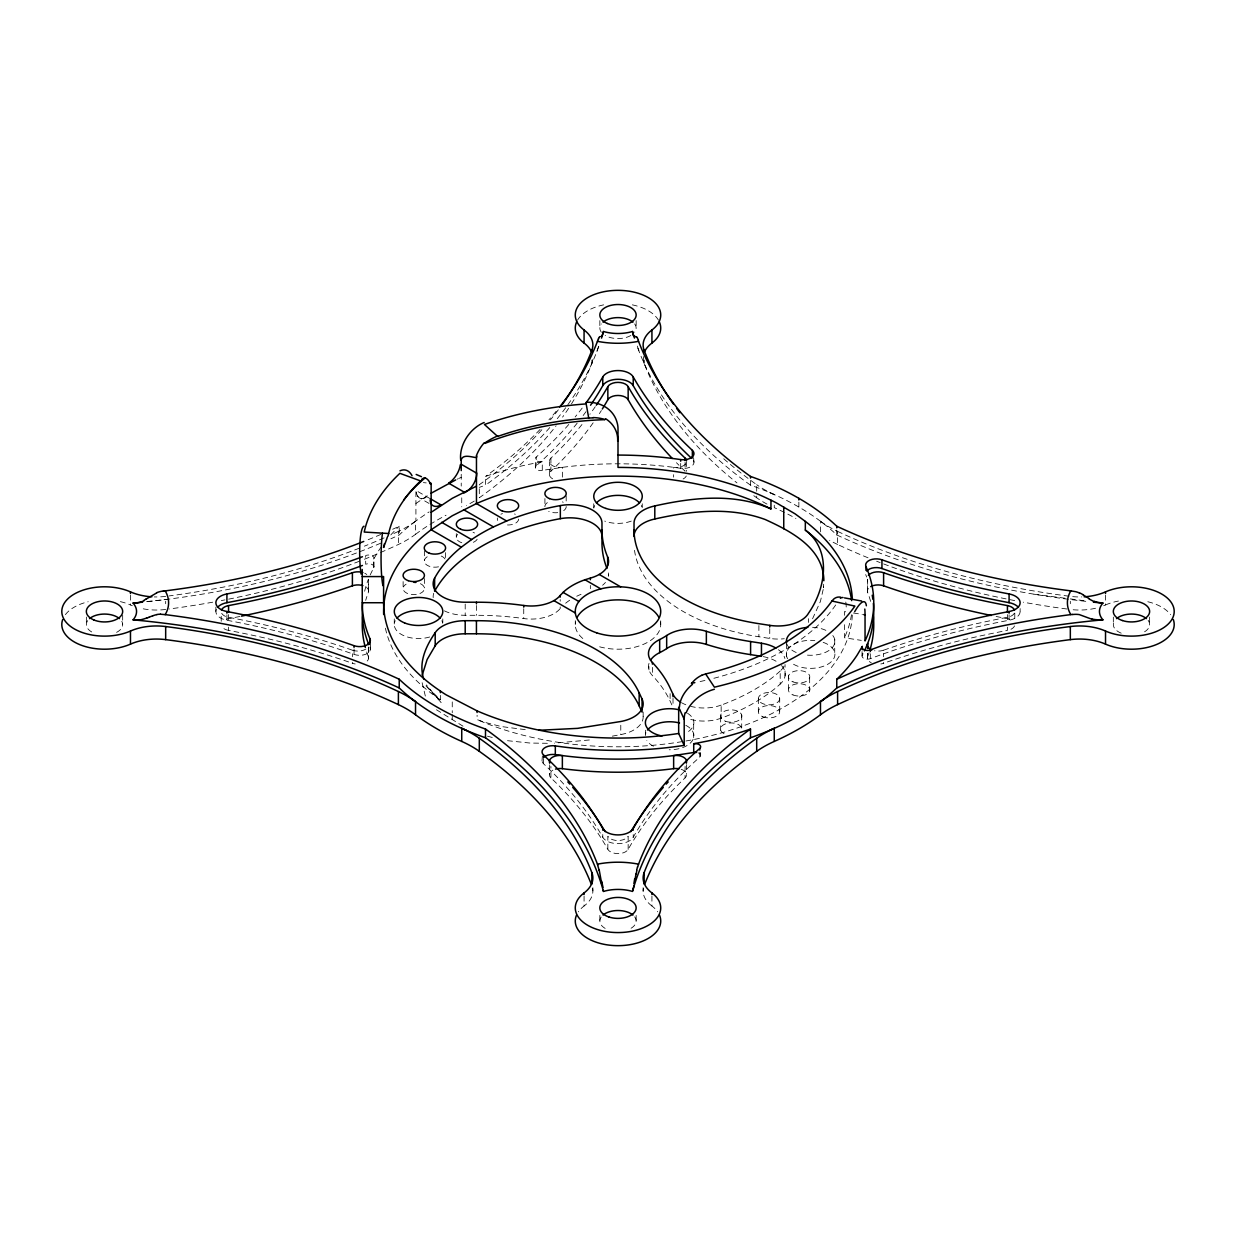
<?xml version="1.0" encoding="UTF-8"?>
<svg xmlns="http://www.w3.org/2000/svg" width="1236" height="1236" viewBox="0 0 1236 1236"><rect width="100%" height="100%" fill="white"/><g stroke="black" fill="none" stroke-linecap="round" stroke-linejoin="round"><path stroke-width="0.75" stroke-dasharray="5 3.75" d="M215.867 611.465L215.867 607.108M221.213 621.275L221.213 613.102M368.591 646.969L368.591 658.417M368.591 579.22L368.359 592.415A255.759 147.671 0 0 0 365.701 600.325M216.285 609.379A16.022 9.255 0 0 0 226.914 620.256A587.255 339.05 0 0 1 354.052 654.4A10.676 6.165 0 0 0 365.995 654.138A10.676 6.165 0 0 0 370.043 647.649L370.043 647.108M370.367 649.178L370.367 644.821M373.936 566.969L373.936 558.255M525.269 729.642L501.198 726.536L484.62 722.288L477.096 719.615L477.096 715.258M535.358 467.378L535.358 458.664M549.371 474.624L549.371 461.553M549.711 764.821L549.371 774.447M643.122 890.955L643.122 887.68M686.629 764.636L686.629 774.447M1085.764 601.345A565.903 326.721 0 0 1 836.772 534.956A255.759 147.671 0 0 0 750.499 485.161L750.499 480.248M785.045 675.968L785.045 664.535M867.409 658.417L867.409 651.866M867.409 590.669L867.409 579.22M1014.787 613.102L1014.787 621.275M575.281 624.535L575.312 620.688M823.67 584.273L823.485 587.78L823.485 584.149M686.629 461.553L686.49 471.287M542.017 760.712L542.372 755.999M823.191 589.51L820.395 601.468L811.882 620.271M596.942 351.333L598.703 346.065M370.182 574.941L373.705 567.741L373.705 559.027L378.834 550.422A255.759 147.671 0 0 1 380.997 547.239M863.052 653.751L862.295 655.188A5.346 3.09 0 0 0 864.18 658.556A5.346 3.09 0 0 0 870.314 658.68A587.255 339.05 0 0 1 1009.086 620.256A16.022 9.255 0 0 0 1019.715 609.379M364.388 559.244A560.557 323.631 0 0 0 398.394 544.473A106.79 61.661 0 0 0 415.528 534.323L415.528 521.237L412.314 523.693A255.759 147.671 0 0 0 399.228 534.956A565.903 326.721 0 0 1 390.916 538.757M415.914 503.515L429.556 494.184M457.289 479.151L458.062 478.795M458.85 478.425L461.229 477.359M612.314 736.162L620.781 734.57A32.043 18.494 0 0 0 642.612 713.527M693.489 460.472A10.676 6.165 0 0 1 691.063 466.559A10.676 6.165 0 0 1 680.681 468.305L673.635 467.332A255.759 147.671 0 0 0 562.365 467.332L542.28 470.422L542.28 461.692L527.386 464.659A255.759 147.671 0 0 0 485.501 476.432L485.501 485.161A255.759 147.671 0 0 0 479.305 487.386M589.356 739.978L554.331 743.176M146.605 601.608L167.447 599.305M547.378 743.299L530.043 743.052L506.729 740.611M444.388 610.862A32.043 18.494 0 0 0 465.2 615.296L476.432 615.296A200.51 115.767 0 0 1 523.74 618.556A32.043 18.494 0 0 0 560.202 608.575A64.071 36.987 0 0 1 561.407 607.2M423.361 482.612L426.204 482.905M1034.022 594.207L1068.398 598.657M1070.314 598.904L1087.495 601.144M845.702 611.805L844.42 611.604L844.42 615.343M853.443 613.01L862.465 614.4M844.42 624.69L844.42 637.761L861.291 640.372M634.516 550.298A168.482 97.273 0 0 0 758.889 636.756L769.75 638.44A32.043 18.494 0 0 0 784.288 638.718M487.447 736.177L492.515 737.552M770.013 492.716L774.261 494.57L774.261 498.649M463.036 726.196L436.123 709.557M429.958 498.541L415.914 490.429L415.914 520.943L426.528 513.558A255.759 147.671 0 0 1 429.124 511.905M429.031 503.423L418.695 497.459L416.439 494.632M820.472 531.866L820.472 521.237L823.686 523.693M440.371 695.404L440.371 699.777L425.339 685.177L441.097 702.465L426.343 684.945M649.008 663.346A32.043 18.494 0 0 0 652.392 675.551A200.51 115.767 0 0 1 670.113 701.09L672.291 705.802M865.725 574.539A10.676 6.165 0 0 0 865.957 575.265L866.714 577.042M425.339 696.069L421.986 682.102M637.312 346.08L639.058 351.333M643.323 356.571L644.141 363.384A560.557 323.631 0 0 0 736.965 482.905M693.612 457.629L693.983 462.202M1149.634 617.073L1149.634 624.535M1113.327 617.073L1113.327 624.535M1105.525 595.149L1105.525 604.96A42.719 24.658 0 0 1 1103.686 605.717M1070.33 601.283L1070.33 603.724M1020.133 608.56L1020.133 611.465M1009.086 614.802L1009.086 620.256M1007.433 614.586L1007.433 623.037M1007.433 627.131L1007.433 630.406A592.6 342.14 0 0 0 883.601 663.269A10.676 6.165 0 0 1 880.82 663.964M1014.292 613.319A10.676 6.165 0 0 1 1007.433 617.32A592.6 342.14 0 0 0 883.601 650.198L883.601 656.733M883.601 662.45L883.601 663.269M870.314 653.767L870.314 658.68M867.641 579.344L867.641 592.415A255.759 147.671 0 0 1 871.349 604.311M867.641 653.396L867.641 656.656A10.676 6.165 0 0 0 871.256 662.759M862.295 653.55L862.295 655.188M862.064 651.588L862.064 655.961M820.472 521.237A106.79 61.661 0 0 0 837.606 531.387L837.606 544.473A560.557 323.631 0 0 0 868.29 557.899M836.772 530.059L836.772 534.956M834.717 639.445L834.717 652.515M809.657 677.822L809.657 690.909M808.591 618.68L808.591 622.419M798.858 502.14L798.858 507.054M788.599 675.783L788.599 688.869M786.606 643.091L786.606 656.177M783.979 666.142A32.043 18.494 0 0 1 780.194 671.024L780.194 684.095A192.229 110.977 0 0 1 721.16 718.178A32.043 18.494 0 0 1 687.386 718.41M779.7 698.649A10.676 6.165 0 0 1 763.678 703.995A10.676 6.165 0 0 1 763.678 693.319A10.676 6.165 0 0 1 779.7 698.649L779.7 711.735M774.261 505.184L774.261 507.641A255.759 147.671 0 0 1 795.922 518.471M769.75 628.63L769.75 638.44M758.889 625.555L758.889 636.756M758.348 698.649L758.348 711.735M723.74 458.772A560.557 323.631 0 0 0 756.695 484.682L756.695 491.217M756.695 496.115L756.695 497.753A106.79 61.661 0 0 0 769.518 505.4M741.708 715.011L741.708 728.097M780.194 671.024A192.229 110.977 0 0 1 721.16 705.107L721.16 718.178M720.65 717.05L720.65 730.136M700.642 752.631L700.642 755.536M699.777 752.23L699.777 757.127A587.255 339.05 0 0 0 633.234 837.251A16.022 9.255 0 0 1 618 843.632A16.022 9.255 0 0 1 602.766 837.251A587.255 339.05 0 0 0 543.624 763.848A10.676 6.165 0 0 1 542.496 758.796M693.674 724.528L693.674 737.598M685.084 462.202L685.084 471.194A592.6 342.14 0 0 1 676.447 462.712M685.084 766.444L685.084 777.892A592.6 342.14 0 0 0 628.151 849.379A10.676 6.165 0 0 1 618 853.628A10.676 6.165 0 0 1 607.849 849.379A592.6 342.14 0 0 0 550.916 777.892L550.916 766.444M680.681 463.392L680.681 468.305M673.635 468.15L673.635 467.332A10.676 6.165 0 0 0 686.567 462.017M673.635 474.686L673.635 477.142M673.017 698.371L673.017 705.725M670.113 693.628L670.113 701.09M660.719 620.796L660.719 624.535M652.392 667.378L652.392 675.551M651.928 896.193L651.928 906.003A42.719 24.658 0 0 1 657.66 911.828M648.931 666.544L648.931 669.804M645.563 730.213L645.563 733.952M644.141 360.124L644.141 363.384A42.719 24.658 0 0 1 643.199 359.475M643.153 712.013L643.153 716.37M642.256 503.778L642.256 507.517M636.154 320.603L636.154 328.081M636.154 915.397L636.154 920.99M633.234 834.532L633.234 837.251M628.151 849.379L628.151 836.293A10.676 6.165 0 0 1 618 840.542A10.676 6.165 0 0 1 607.849 836.293L607.849 849.379M620.781 725.238L620.781 734.57M608.406 572.917L608.406 576.192A32.043 18.494 0 0 0 608.143 571.573M602.766 834.532L602.766 837.251M599.846 320.603L599.846 328.081M599.846 915.397L599.846 920.99M593.744 503.778L593.744 507.517M592.878 887.68L592.878 890.955M591.859 360.124L591.859 363.384A560.557 323.631 0 0 1 571.449 403.925M590.345 585.447L590.345 588.722M584.072 896.193L584.072 906.003A42.719 24.658 0 0 0 578.34 911.828M566.181 495.991L566.181 501.6M562.365 477.142L562.365 467.332A10.676 6.165 0 0 1 551.364 464.906A10.676 6.165 0 0 1 550.916 458.108A592.6 342.14 0 0 0 582.944 423.315M560.202 599.584L560.202 601.206M560.202 606.938L560.202 608.575M550.916 458.108L550.916 471.194A10.676 6.165 0 0 0 552.863 478.965M544.921 498.556L544.921 506.034M543.624 758.394L543.624 763.848M568.776 424.473A587.255 339.05 0 0 1 536.223 457.073L536.223 465.787A5.346 3.09 0 0 0 536.424 469.325A5.346 3.09 0 0 0 542.28 470.422M523.74 608.745L523.74 618.556M476.432 605.485L476.432 615.296M465.2 604.08L465.2 615.296M461.739 497.83L461.739 506.822M461.229 474.284L461.229 486.072M456.3 533.612L456.3 537.351M452.252 701.924L452.252 712.755M452.252 714.624L452.252 720.233M445.485 552.6L445.485 558.208M442.797 618.927L442.797 622.666M424.365 550.777L424.365 560.124M424.381 578.556L424.381 587.903M403.121 581.6L403.121 589.078M392.631 529.271A565.903 326.721 0 0 0 399.228 526.242L399.228 534.956M415.528 521.237A106.79 61.661 0 0 1 398.394 531.387L398.394 544.473M394.269 618.927L394.269 624.535M368.359 647.664L368.359 656.656A10.676 6.165 0 0 1 364.744 662.759M354.052 648.946L354.052 654.4M221.707 613.319A10.676 6.165 0 0 0 228.567 617.32A592.6 342.14 0 0 1 352.399 650.198L352.399 656.733M352.399 662.45L352.399 663.269A10.676 6.165 0 0 0 355.18 663.964M228.567 614.586L228.567 623.037M228.567 627.131L228.567 630.406A592.6 342.14 0 0 1 352.399 663.269M226.914 614.802L226.914 620.256M165.67 601.283L165.67 603.724M130.475 595.149L130.475 604.96A42.719 24.658 0 0 0 132.314 605.717M122.673 615.204L122.673 624.535M86.365 617.073L86.365 624.535M121.808 621.353A18.154 10.475 0 0 1 114.809 633.172M91.68 631.951A18.154 10.475 0 0 1 87.849 620.379M165.67 596.37A42.719 24.658 0 0 1 154.222 596.926M558.301 409.842A560.557 323.631 0 0 1 550.375 419.869M541.847 429.742A560.557 323.631 0 0 1 479.305 484.682L479.305 497.753A560.557 323.631 0 0 0 556.107 425.802M398.394 531.387A560.557 323.631 0 0 1 390.499 535.034M384.087 537.892A560.557 323.631 0 0 1 364.388 546.173M359.352 548.166A560.557 323.631 0 0 1 169.177 595.922M165.67 609.456A42.719 24.658 0 0 1 140.471 608.251M568.606 408.344A560.557 323.631 0 0 1 562.581 417.119M359.352 561.237A560.557 323.631 0 0 1 221.306 600.588M212.7 602.195A560.557 323.631 0 0 1 169.177 608.993M65.4 614.632A42.719 24.658 0 0 1 88.189 601.747M120.386 601.638A42.719 24.658 0 0 1 130.475 604.96M869.062 652.732A255.759 147.671 0 0 1 867.641 656.656M368.359 656.656A255.759 147.671 0 0 1 365.701 648.761M415.528 534.323A255.759 147.671 0 0 1 446.057 515.227M474.253 501.09A106.79 61.661 0 0 1 466.482 505.4M592.801 359.475A42.719 24.658 0 0 1 591.859 363.384M577.506 320.217A42.719 24.658 0 0 1 603.647 304.859M632.353 304.859A42.719 24.658 0 0 1 658.494 320.217M1066.822 608.993A560.557 323.631 0 0 1 1023.3 602.195M1014.694 600.588A560.557 323.631 0 0 1 876.648 561.237M756.695 497.753A560.557 323.631 0 0 1 753.79 495.682M837.606 531.387A560.557 323.631 0 0 0 1070.33 596.37A42.719 24.658 0 0 0 1081.778 596.926M774.261 494.57A106.79 61.661 0 0 1 756.695 484.682M364.651 591.241A255.759 147.671 0 0 1 368.359 579.344L368.359 592.415A10.676 6.165 0 0 0 364.744 586.327M837.606 544.473A106.79 61.661 0 0 1 829.619 540.302M1095.529 608.251A42.719 24.658 0 0 1 1070.33 609.456M1105.525 604.96A42.719 24.658 0 0 1 1118.425 601.051M1147.811 601.747A42.719 24.658 0 0 1 1170.6 614.632M651.928 906.003A42.719 24.658 0 0 1 643.384 888.282M592.616 888.282A42.719 24.658 0 0 1 584.072 906.003M634.655 916.834A18.154 10.475 0 0 1 630.839 928.406M605.161 928.406A18.154 10.475 0 0 1 601.345 916.834M1148.151 620.379A18.154 10.475 0 0 1 1144.32 631.951M1121.191 633.172A18.154 10.475 0 0 1 1114.192 621.353M634.655 323.925A18.154 10.475 0 0 1 634.655 332.252M630.839 335.497A18.154 10.475 0 0 1 605.161 335.497M601.345 332.252A18.154 10.475 0 0 1 601.345 323.925M595.288 406.69A592.6 342.14 0 0 1 589.866 414.292M601.36 410.553A592.6 342.14 0 0 1 599.383 413.643M593.156 422.82A592.6 342.14 0 0 1 550.916 471.194M239.877 616.47A592.6 342.14 0 0 1 228.567 618.68A10.676 6.165 0 0 0 223.237 620.92M996.123 616.47A592.6 342.14 0 0 0 1007.433 618.68A10.676 6.165 0 0 1 1012.763 620.92M686.274 475.999A10.676 6.165 0 0 1 683.137 478.965M365.856 649.07A10.676 6.165 0 0 1 352.399 650.198M228.567 630.406A10.676 6.165 0 0 1 221.476 625.926M364.744 573.241A10.676 6.165 0 0 1 366.814 574.57M681.221 769.317A10.676 6.165 0 0 1 685.084 777.892M550.916 777.892A10.676 6.165 0 0 1 552.863 770.121M1014.524 625.926A10.676 6.165 0 0 1 1007.433 630.406M883.601 650.198A10.676 6.165 0 0 1 874.532 650.739M867.641 592.415A10.676 6.165 0 0 1 868.398 588.444M778.448 649.734A32.043 18.494 0 0 1 784.891 658.51M721.16 705.107A32.043 18.494 0 0 1 690.661 706.328M685.81 704.736A32.043 18.494 0 0 1 681.422 702.635M781.492 665.54A32.043 18.494 0 0 1 780.194 684.095M763.199 656.61A32.043 18.494 0 0 1 778.448 662.805M660.487 621.986A42.719 24.658 0 0 1 641.546 645.115A42.719 24.658 0 0 1 597.266 646.104M582.805 638.518A42.719 24.658 0 0 1 575.512 621.986M605.455 582.419A32.043 18.494 0 0 1 602.581 585.231M565.655 603.214A64.071 36.987 0 0 1 570.8 599.522M576.733 596.246A64.071 36.987 0 0 1 581.044 594.315M433.187 597.621A32.043 18.494 0 0 1 433.728 593.295M750.499 485.161A565.903 326.721 0 0 1 637.22 346.374M598.78 346.374A565.903 326.721 0 0 1 556.803 419.236M549.804 427.532A565.903 326.721 0 0 1 485.501 485.161M380.765 543.176A565.903 326.721 0 0 1 146.42 601.762M851.48 614.709A234.407 135.327 0 0 1 844.42 637.761M845.779 602.04A32.661 8.281 -74.6 0 1 846.197 608.498M373.705 567.741A5.346 3.09 0 0 0 371.82 564.373A5.346 3.09 0 0 0 365.686 564.249L365.686 555.52A5.346 3.09 0 0 1 371.82 555.644A5.346 3.09 0 0 1 373.705 559.027M556.185 411.264A565.903 326.721 0 0 1 548.938 419.807M540.07 429.448A565.903 326.721 0 0 1 485.501 476.432M380.889 534.415A565.903 326.721 0 0 1 365.501 540.75M390.792 534.941A255.759 147.671 0 0 1 399.228 526.242M698.216 752.863A5.346 3.09 0 0 1 699.777 757.127M585.988 411.681A587.255 339.05 0 0 1 583.145 415.528M577.197 423.145A587.255 339.05 0 0 1 536.223 465.787M582.171 408.081A587.255 339.05 0 0 1 575.157 416.949M542.28 461.692A5.346 3.09 0 0 1 536.424 460.611A5.346 3.09 0 0 1 536.223 457.073M429.68 636.988A24.256 14.013 0 0 1 403.168 635.381A24.256 14.013 0 0 1 395.211 620.688M441.855 620.688A24.256 14.013 0 0 1 442.704 623.284M631.272 521.098A24.256 14.013 0 0 1 604.728 521.098M593.836 508.12A24.256 14.013 0 0 1 594.67 505.524M641.33 505.524A24.256 14.013 0 0 1 641.855 506.837M832.817 635.551A24.256 14.013 0 0 1 829.819 649.873A24.256 14.013 0 0 1 806.521 655.065M796.2 652.515A24.256 14.013 0 0 1 786.961 644.265M812.577 627.301A24.256 14.013 0 0 1 827.008 630.916M823.161 642.334A24.256 14.013 0 0 1 828.553 663.809A24.256 14.013 0 0 1 791.025 662.558M787.61 658.711A24.256 14.013 0 0 1 814.818 640.542M687.556 713.265A24.256 14.013 0 0 1 685.965 733.056M685.81 725.331A24.256 14.013 0 0 1 692.222 740.889A24.256 14.013 0 0 1 669.217 749.773M653.442 746.22A24.256 14.013 0 0 1 646.845 740.596M645.362 735.544A24.256 14.013 0 0 1 645.918 732.778M852.315 615.064A234.407 135.327 0 0 1 719.877 733.35A234.407 135.327 0 0 1 477.096 719.615M440.371 699.777A234.407 135.327 0 0 1 385.385 628.135M724.033 733.69A10.676 6.165 0 0 1 726.938 723.446A10.676 6.165 0 0 1 741.863 729.24M566.227 506.513A10.676 6.165 0 0 1 562.21 511.441M557.745 512.646A10.676 6.165 0 0 1 548.722 511.349M544.875 506.729A10.676 6.165 0 0 1 548.089 502.202M562.395 501.878A10.676 6.165 0 0 1 563.199 502.31M518.672 519.074A10.676 6.165 0 0 1 506.497 524.945M497.691 520.449A10.676 6.165 0 0 1 497.428 517.977M500.92 514.222A10.676 6.165 0 0 1 502.496 513.558M514.485 513.944A10.676 6.165 0 0 1 515.288 514.33M477.158 539.22A10.676 6.165 0 0 1 471.21 543.006M461.8 542.743A10.676 6.165 0 0 1 457.644 534.354M473.033 532.268A10.676 6.165 0 0 1 474.531 532.994M438.564 566.83A10.676 6.165 0 0 1 425.555 563.987A10.676 6.165 0 0 1 428.444 556.138M441.221 556.045A10.676 6.165 0 0 1 444.96 558.935M420.41 583.67A10.676 6.165 0 0 1 421.878 592.492A10.676 6.165 0 0 1 406.551 593.033A10.676 6.165 0 0 1 406.119 584.18M835.675 604.991A234.407 135.327 0 0 1 711.55 678.873M704.968 680.464A234.407 135.327 0 0 1 698.247 681.932M426.126 497.382A16.083 8.884 -64.5 0 1 416.146 490.29M793.048 681.87A10.676 6.165 0 0 0 809.765 677.313A10.676 6.165 0 0 0 794.563 671.225A10.676 6.165 0 0 0 793.048 681.87M793.048 694.956A10.676 6.165 0 0 0 809.765 690.383A10.676 6.165 0 0 0 794.563 684.311A10.676 6.165 0 0 0 793.048 694.956M762.751 716.725A10.676 6.165 0 0 0 779.653 712.369A10.676 6.165 0 0 0 764.667 706.096A10.676 6.165 0 0 0 762.751 716.725M725.656 721.314A10.676 6.165 0 0 0 741.863 716.154A10.676 6.165 0 0 0 726.026 710.638A10.676 6.165 0 0 0 725.656 721.314"/><path stroke-width="1.5" d="M370.043 644.373L370.043 638.935A255.759 147.671 0 0 1 362.241 602.735L362.241 569.456M1093.381 602.164A565.903 326.721 0 0 0 1102.929 603.075A32.043 18.494 0 0 0 1102.929 619.839A565.903 326.721 0 0 0 836.772 687.958A255.759 147.671 0 0 1 750.499 737.768A565.903 326.721 0 0 0 632.523 891.434A32.043 18.494 0 0 0 603.477 891.434A565.903 326.721 0 0 0 485.501 737.768A255.759 147.671 0 0 1 399.228 687.958L399.228 679.244A565.903 326.721 0 0 0 165.207 614.616L160.479 614.23M477.096 712.523L477.096 710.885L446.15 694.848A117.358 67.764 0 0 1 440.371 691.048A234.407 135.327 0 0 1 383.593 602.735L383.593 576.579L362.241 576.579M750.499 478.069L750.499 476.432A565.903 326.721 0 0 1 638.564 341.321L638.178 340.302M461.229 459.653C463.191 453.705 472.059 457.335 476.463 457.614L476.463 503.577L506.636 521.005A192.229 110.977 0 0 1 560.341 505.586A32.043 18.494 0 0 1 601.978 523.245L601.978 542.805A200.51 115.767 0 0 0 606.969 568.452M635.01 879.63L635.999 873.914M422.279 674.918L427.146 659.483L435.196 645.779L435.196 632.708A32.043 18.494 0 0 1 465.2 620.704L476.432 620.704A168.482 97.273 0 0 1 639.166 692.809L642.071 699.066L642.071 712.152M388.645 533.597L388.66 533.519A231.209 133.488 0 0 1 420.595 480.928L399.877 473.326A255.759 147.671 0 0 0 364.218 532.052L388.66 533.519L387.95 536.254M632.678 890.832L633.342 888.267M633.295 888.468L633.326 888.375A19.297 2.209 -83.2 0 0 633.944 885.764M634.454 338.108A565.903 326.721 0 0 1 632.523 331.495A32.043 18.494 0 0 1 603.477 331.495L602.72 334.014A19.297 2.874 -86 0 1 602.071 335.419M637.56 867.1L638.564 864.165A565.903 326.721 0 0 1 750.499 729.039L750.499 737.768M476.463 457.614L476.972 456.238M559.63 406.984A565.903 326.721 0 0 0 597.436 341.321L598.44 338.803M864.489 650.878L867.641 643.585A255.759 147.671 0 0 0 873.373 603.338M864.798 609.039A32.043 6.767 -81.2 0 1 865.045 614.802L865.045 640.959A255.759 147.671 0 0 0 865.957 566.551A10.676 6.165 0 0 1 870.005 560.062A10.676 6.165 0 0 1 881.948 559.8A587.255 339.05 0 0 0 1009.086 593.944A16.022 9.255 0 0 1 1020.133 602.735A16.022 9.255 0 0 1 1009.086 611.526A587.255 339.05 0 0 0 870.314 649.951A5.346 3.09 0 0 1 864.18 649.842A5.346 3.09 0 0 1 862.295 646.459L857.166 655.065A255.759 147.671 0 0 1 836.772 679.244L836.772 687.958M435.196 632.708C426.003 645.965 418.123 662.898 423.824 679.136M701.847 675.211L705.632 673.944A231.209 133.488 0 0 0 831.952 601.02L833.728 599.043A27.516 14.616 79.1 0 1 840.604 597.173M506.636 521.005L493.473 526.922A192.229 110.977 0 0 0 471.565 539.56L461.322 547.162A192.229 110.977 0 0 0 434.624 578.17A32.043 18.494 0 0 0 465.2 602.21L476.432 602.21A200.51 115.767 0 0 1 523.74 605.485A32.043 18.494 0 0 0 560.202 595.489L563.091 592.399A64.071 36.987 0 0 1 584.983 579.761L590.345 578.093A32.043 18.494 0 0 0 607.649 557.05A200.51 115.767 0 0 1 601.978 529.734M823.686 699.221L820.472 701.677L820.472 714.763A255.759 147.671 0 0 1 774.261 741.43A106.79 61.661 0 0 0 756.695 751.318A560.557 323.631 0 0 0 644.728 884.173M431.148 512.307L452.252 498.324L476.463 486.15M586.173 402.333A31.873 27.949 -14.9 0 1 617.027 422.372A32.043 26.157 0 0 1 618 428.923L618 467.409A234.407 135.327 0 0 1 770.955 500.194L770.955 508.908A234.407 135.327 0 0 0 476.463 503.577L452.252 515.767L431.148 529.75A234.407 135.327 0 0 0 383.654 614.524M430.916 493.334L455.729 479.892M145.925 599.213L156.678 592.925M144.04 600.248L144.519 600.001A34.778 28.799 -16.3 0 0 145.894 599.166M774.261 741.43L774.261 728.359L770.013 730.213M149.108 617.212L152.785 615.713M148.969 617.274L146.868 618.139M634.022 535.497L634.022 523.245A32.043 18.494 0 0 1 654.802 505.926C692.716 497.49 734.4 492.716 770.955 508.908M634.022 536.316A32.043 18.494 0 0 1 654.802 518.996C690.847 510.931 729.812 506.466 765.254 519.537C791.009 531.325 823.67 548.181 823.856 580.75M561.468 755.474L562.365 755.582A255.759 147.671 0 0 0 673.635 755.582L693.72 752.508L693.72 743.778L708.614 740.827A255.759 147.671 0 0 0 750.499 729.039M163.399 591.102L165.207 590.87A565.903 326.721 0 0 0 363.77 541.43M836.772 679.244A565.903 326.721 0 0 1 1070.793 614.616L1072.601 614.4M134.956 602.89L133.071 603.075A32.043 18.494 0 0 1 133.071 619.839A565.903 326.721 0 0 1 399.228 687.958M1102.929 619.839L1101.044 620.009M588.722 418.015L586.173 403.909A255.759 147.671 0 0 0 484.45 424.489L497.644 436.462A231.209 133.488 0 0 1 588.722 418.015L592.956 417.892M538.881 730.275L577.598 728.359L620.781 721.5A32.043 18.494 0 0 0 642.071 699.066M362.241 602.735L383.593 602.735M435.196 645.779A32.043 18.494 0 0 1 465.2 633.79L476.432 633.79A168.482 97.273 0 0 1 639.166 705.88L641.345 710.576M1102.929 603.075L1097.985 602.411A19.297 15.867 16.5 0 1 1094.447 601.329M133.071 619.839L138.154 620.101A19.297 15.203 15.2 0 0 141.568 619.761M750.499 476.432A255.759 147.671 0 0 1 836.772 526.242A565.903 326.721 0 0 0 1070.793 590.87L1075.521 591.658A18.849 14.677 19.5 0 1 1079.182 592.894M165.068 614.601L165.207 614.616A64.071 36.987 0 0 0 165.207 590.87M560.588 755.35L559.275 755.181M558.394 755.057L557.065 754.872M556.2 754.748L555.319 754.624A10.676 6.165 0 0 0 544.087 756.957M863.763 614.601L865.045 614.802M770.97 500.178A117.358 67.764 0 0 1 777.521 503.531L795.103 513.867L805.331 521.391L805.331 530.105C832.152 550.391 825.725 588.722 808.591 613.071A32.043 18.494 0 0 1 769.75 625.354L758.889 623.686A168.482 97.273 0 0 1 634.022 529.734M652.392 664.118L652.392 662.481A32.043 18.494 0 0 1 659.669 639.553A64.071 36.987 0 0 0 666.668 635.52A32.043 18.494 0 0 1 706.359 631.318A200.51 115.767 0 0 0 750.592 641.546L761.453 643.23A32.043 18.494 0 0 1 775.93 648.081M650.507 660.209A32.043 18.494 0 0 1 659.669 652.639A64.071 36.987 0 0 0 666.668 648.606A32.043 18.494 0 0 1 706.359 644.404A200.51 115.767 0 0 0 750.592 654.632L761.453 656.301L761.453 643.23M861.631 601.02L844.497 597.9M429.665 483.477L431.148 483.77L431.148 529.75L461.322 547.162M635.35 336.516L636.772 337.413M831.952 601.02L854.895 606.088A255.759 147.671 0 0 1 714.423 687.185L705.632 673.944M1091.96 619.143L1091.481 618.989A34.778 27.269 -14.7 0 1 1090.044 618.556L1079.322 614.601A21.893 17.845 -21.1 0 0 1072.601 614.539M416.177 474.454L421.461 476.694M465.987 730.213L461.739 728.359L461.739 741.43A106.79 61.661 0 0 1 479.305 751.318A560.557 323.631 0 0 1 591.271 884.173M461.229 464.272L476.463 473.064M448.822 483.276L463.964 492.005M599.213 574.462L620.673 586.853M463.562 509.649L493.473 526.922M584.983 579.761L600.804 588.892M430.9 499.081L441.314 505.091M441.669 522.303L471.565 539.56M563.091 592.399L578.896 601.53M553.913 600.619L575.373 613.01M1083.215 594.933L1089.132 598.657M461.739 741.43A255.759 147.671 0 0 1 415.528 714.763L415.528 701.677L412.314 699.221M634.362 336.053L634.454 336.13A34.778 5.238 86.5 0 0 634.701 336.223M430.761 482.921L431.148 483.77M680.109 701.847A32.043 18.494 0 0 1 673.017 694.277L670.113 688.019A200.51 115.767 0 0 0 652.392 662.481M684.203 745.37L684.203 719.213L678.672 707.301L678.672 733.458L684.203 745.37A255.759 147.671 0 0 1 555.319 745.895A10.676 6.165 0 0 0 544.087 748.243A10.676 6.165 0 0 0 543.624 755.134L543.624 757.313M368.761 644.605L368.359 643.585A255.759 147.671 0 0 1 362.627 603.338M399.228 679.244A255.759 147.671 0 0 0 485.501 729.039A565.903 326.721 0 0 1 597.436 864.165L597.822 865.215M632.817 332.561L632.523 331.495M603.477 891.434L603.183 890.337M599.228 870.098L601.299 881.407M601.546 882.859L601.638 883.338A34.778 3.708 83 0 1 601.252 881.824M820.472 701.677A106.79 61.661 0 0 1 837.606 691.527A560.557 323.631 0 0 1 1070.33 626.544A42.719 24.658 0 0 1 1105.525 631.04A42.719 24.658 0 0 0 1162.983 628.12A42.719 24.658 0 0 0 1162.983 594.81A42.719 24.658 0 0 0 1105.525 591.874L1105.525 593.512M1105.525 631.04L1105.525 644.126A42.719 24.658 0 0 0 1154.177 645.424A42.719 24.658 0 0 0 1173.319 619.56M1070.33 626.544L1070.33 639.63A560.557 323.631 0 0 0 837.606 704.613A106.79 61.661 0 0 0 820.472 714.763M1009.086 593.944L1009.086 602.674A16.022 9.255 0 0 1 1018.433 607.309M1009.086 611.526L1009.086 613.164M868.398 575.373A10.676 6.165 0 0 1 883.601 572.731A592.6 342.14 0 0 0 1007.433 605.594L1007.433 612.144M883.601 572.731L883.601 585.802A592.6 342.14 0 0 0 991.303 615.482M881.948 559.8L881.948 568.514A587.255 339.05 0 0 0 1009.086 602.674M870.314 649.951L870.314 651.588M867.641 648.483L867.641 643.585A10.676 6.165 0 0 0 871.843 649.935M865.957 566.551L865.957 570.368M862.295 646.459L862.295 649.734M837.606 691.527L837.606 704.613M836.772 526.242L836.772 527.88M798.858 498.324L798.858 499.962M783.748 507.054L783.748 528.838M769.75 625.354L769.75 626.992M774.261 728.359A106.79 61.661 0 0 0 756.695 738.247L756.695 751.318M750.592 641.546L750.592 654.632M706.359 631.318L706.359 644.404M693.72 743.778A5.346 3.09 0 0 1 699.576 744.875A5.346 3.09 0 0 1 699.777 748.413L699.777 750.051M585.988 402.967A587.255 339.05 0 0 0 602.766 376.949A16.022 9.255 0 0 1 618 370.568A16.022 9.255 0 0 1 633.234 376.949A587.255 339.05 0 0 0 692.376 450.352L692.376 457.984M596.324 405.161A592.6 342.14 0 0 0 607.849 386.621A10.676 6.165 0 0 1 618 382.372A10.676 6.165 0 0 1 628.151 386.621A592.6 342.14 0 0 0 685.084 458.108L685.084 460.565M692.376 450.352A10.676 6.165 0 0 1 691.913 457.243A10.676 6.165 0 0 1 680.681 459.576L680.681 461.213M679.012 768.777A10.676 6.165 0 0 0 673.635 768.668L673.635 755.582A10.676 6.165 0 0 1 686.289 763.199M673.017 694.277L673.017 696.733M666.668 635.52L666.668 648.606M659.669 639.553L659.669 652.639M654.802 505.926L654.802 518.996M591.287 351.41A42.719 24.658 0 0 0 584.072 343.067L584.072 329.997A42.719 24.658 0 0 1 589.155 296.81A42.719 24.658 0 0 1 646.845 296.81A42.719 24.658 0 0 1 651.928 329.997L651.928 343.067A42.719 24.658 0 0 0 644.713 351.41M756.695 738.247A560.557 323.631 0 0 0 644.141 872.616A42.719 24.658 0 0 0 651.928 892.933L651.928 894.57M651.928 329.997A42.719 24.658 0 0 0 644.141 350.313L644.141 351.951M644.141 872.616L644.141 884.049M639.166 692.809L639.166 705.88M633.234 376.949L633.234 385.663A587.255 339.05 0 0 0 691.218 458M699.777 748.413A587.255 339.05 0 0 0 633.234 828.537L633.234 830.175M628.151 386.621L628.151 399.707A592.6 342.14 0 0 0 672.276 458.417M607.849 386.621L607.849 399.707A592.6 342.14 0 0 1 602.318 409.008M607.649 557.05L607.649 565.223M602.766 376.949L602.766 385.663A587.255 339.05 0 0 1 590.53 405.238M543.624 755.134A587.255 339.05 0 0 1 602.766 828.537L602.766 830.175M584.072 329.997A42.719 24.658 0 0 1 591.859 350.313L591.859 351.951M461.739 728.359A106.79 61.661 0 0 1 479.305 738.247A560.557 323.631 0 0 1 591.859 872.616L591.859 884.049M590.345 578.093L590.345 579.73M591.859 872.616A42.719 24.658 0 0 1 584.072 892.933L584.072 894.57M555.489 769.101A10.676 6.165 0 0 1 562.365 768.668L562.365 755.582A10.676 6.165 0 0 0 549.711 763.199M560.341 505.586L560.341 518.672A192.229 110.977 0 0 0 434.624 591.241L434.624 578.17M560.202 595.489L560.202 597.127M555.319 745.895L555.319 754.624M523.74 605.485L523.74 607.123M485.501 729.039L485.501 737.768M479.305 738.247L479.305 751.318M476.432 602.21L476.432 603.848M476.432 620.704L476.432 633.79M465.2 620.704L465.2 633.79M461.229 459.73L461.229 470.607M440.371 691.048L440.371 692.685M151.873 596.818A42.719 24.658 0 0 1 130.475 591.874A42.719 24.658 0 0 0 73.017 594.81A42.719 24.658 0 0 0 73.017 628.12A42.719 24.658 0 0 0 130.475 631.04A42.719 24.658 0 0 1 165.67 626.544A560.557 323.631 0 0 1 398.394 691.527L398.394 704.613A106.79 61.661 0 0 1 415.528 714.763M368.359 644.404L368.359 643.585A10.676 6.165 0 0 1 368.591 644.435M362.442 556.741A587.255 339.05 0 0 1 226.914 593.944A16.022 9.255 0 0 0 215.867 602.735A16.022 9.255 0 0 0 226.914 611.526A587.255 339.05 0 0 1 354.052 645.686L354.052 647.324M362.89 572.531A10.676 6.165 0 0 0 352.399 572.731L352.399 585.802A592.6 342.14 0 0 1 241.483 616.146M352.399 572.731A592.6 342.14 0 0 1 228.567 605.594L228.567 612.144M226.914 593.944L226.914 602.674A16.022 9.255 0 0 0 217.567 607.309M226.914 611.526L226.914 613.164M165.67 626.544L165.67 639.63A560.557 323.631 0 0 1 398.394 704.613M130.475 591.874L130.475 593.512M130.475 631.04L130.475 644.126A42.719 24.658 0 0 1 81.823 645.424A42.719 24.658 0 0 1 62.681 619.56M89.564 618.603A18.154 10.475 0 0 1 119.475 618.603M591.859 350.313A560.557 323.631 0 0 1 562.581 404.033M659.329 321.839A42.719 24.658 0 0 1 651.928 343.067M584.072 343.067A42.719 24.658 0 0 1 576.671 321.839M679.893 412.716A560.557 323.631 0 0 1 676.602 408.39M673.419 404.033A560.557 323.631 0 0 1 644.141 350.313M1105.525 591.874A42.719 24.658 0 0 1 1084.127 596.818M1070.33 639.63A42.719 24.658 0 0 1 1105.525 644.126M872.214 595.258A255.759 147.671 0 0 1 872.894 599.29M873.373 616.424A255.759 147.671 0 0 1 870.298 648.761M673.635 768.668A255.759 147.671 0 0 1 562.365 768.668M365.331 647.432A255.759 147.671 0 0 1 362.627 616.424M651.928 892.933A42.719 24.658 0 0 1 646.845 926.104A42.719 24.658 0 0 1 589.155 926.104A42.719 24.658 0 0 1 584.072 892.933M659.499 915.134A42.719 24.658 0 0 1 618 945.664A42.719 24.658 0 0 1 576.501 915.134M398.394 691.527A106.79 61.661 0 0 1 415.528 701.677M130.475 644.126A42.719 24.658 0 0 1 165.67 639.63M603.044 915.057A18.154 10.475 0 0 1 632.956 915.057M1116.525 618.603A18.154 10.475 0 0 1 1146.436 618.603M603.044 322.148A18.154 10.475 0 0 1 632.956 322.148M607.849 399.707A10.676 6.165 0 0 1 618 395.458A10.676 6.165 0 0 1 628.151 399.707M685.084 458.108A10.676 6.165 0 0 1 686.583 460.626M221.476 610.074A10.676 6.165 0 0 1 228.567 605.594M352.399 585.802A10.676 6.165 0 0 1 362.89 585.617M630.854 831.627A592.6 342.14 0 0 1 663.284 787.394M666.219 784.103A592.6 342.14 0 0 1 668.212 781.924M567.788 781.924A592.6 342.14 0 0 1 569.781 784.103M572.716 787.394A592.6 342.14 0 0 1 605.146 831.627M1007.433 605.594A10.676 6.165 0 0 1 1014.524 610.074M870.685 586.621A10.676 6.165 0 0 1 883.601 585.802M577.289 617.058A42.719 24.658 0 0 1 618 599.877A42.719 24.658 0 0 1 658.711 617.058M560.341 518.672A32.043 18.494 0 0 1 601.978 536.316M618 455.08A255.759 147.671 0 0 1 680.681 459.576M693.72 752.508A5.346 3.09 0 0 1 696.625 752.461M678.672 733.458A234.407 135.327 0 0 1 477.096 710.885M805.331 521.391A234.407 135.327 0 0 1 852.315 598.981M382.928 585.663A32.769 3.971 -89.6 0 1 382.465 533.133M603.477 331.495A565.903 326.721 0 0 1 601.546 338.108M142.619 602.164A565.903 326.721 0 0 1 133.071 603.075M602.766 385.663A16.022 9.255 0 0 1 618 379.297A16.022 9.255 0 0 1 633.234 385.663M633.234 828.537A16.022 9.255 0 0 1 618 834.918A16.022 9.255 0 0 1 602.766 828.537M362.442 565.455A587.255 339.05 0 0 1 226.914 602.674M634.377 336.609A22.711 3.77 87.8 0 1 632.739 334.153M636.725 336.964A21.893 3.368 81.6 0 1 638.147 339.668M638.564 341.321A64.071 36.987 0 0 1 597.436 341.321M598.44 338.973A18.849 2.858 -81.4 0 1 599.197 337.552M599.244 337.134A26.852 4.125 -81.6 0 1 600.016 336.656M602.056 336.099A30.143 4.589 -87.5 0 1 601.129 336.346M1070.793 614.616A64.071 36.987 0 0 1 1070.793 590.87M1079.26 592.739A26.852 20.981 19.5 0 1 1083.277 594.84M1094.308 601.608A30.143 25.214 15.8 0 1 1089.009 598.811M1101.044 619.638A22.711 17.428 -14.3 0 1 1092.037 619.004M603.044 887.479A22.711 2.086 81.7 0 1 601.747 881.299M597.807 865.756A21.893 4.094 84.3 0 1 599.151 870.577M597.436 864.165A64.071 36.987 0 0 1 638.564 864.165M636.772 869.835A18.849 3.584 -84.5 0 1 637.544 866.915M636.123 874.285A26.852 5.021 -84.3 0 1 636.88 870.438M634.671 878.92A30.143 2.75 -82.6 0 1 633.852 883.678M144.241 600.619A22.711 19.127 -17 0 1 134.956 603.199M156.601 592.724A21.893 17.103 -19.5 0 1 163.399 590.993M156.787 614.539A18.849 15.404 21.3 0 1 160.479 614.199M152.831 615.791A26.852 21.877 21.1 0 1 156.833 614.632M146.713 617.938A30.143 23.391 13.7 0 1 141.476 619.576M370.043 638.935A10.676 6.165 0 0 1 365.995 645.424A10.676 6.165 0 0 1 354.052 645.686M866.668 571.109A10.676 6.165 0 0 1 881.948 568.514M396.988 618.108A24.256 14.013 0 0 1 418.54 610.538A24.256 14.013 0 0 1 440.093 618.108M596.447 502.944A24.256 14.013 0 0 1 618 495.373A24.256 14.013 0 0 1 639.553 502.944M786.559 642.875A24.256 14.013 0 0 1 807.88 627.347M662.063 736.007A24.256 14.013 0 0 1 647 717.652A24.256 14.013 0 0 1 679.522 709.912M647.479 730.059A24.256 14.013 0 0 1 679.522 722.983M805.331 530.105A234.407 135.327 0 0 1 851.65 600.619M413.936 582.326A10.676 6.165 0 0 1 415.945 582.45M387.362 537.057A27.516 4.403 -64.6 0 1 383.484 547.424M694.848 682.643A234.407 135.327 0 0 1 691.434 683.307M383.979 547.1A234.407 135.327 0 0 1 384.35 543.917M403.647 500.024A234.407 135.327 0 0 1 425.122 477.884A31.41 14.693 -73.2 0 1 430.298 483.662M484.806 443.43A234.407 135.327 0 0 1 604.682 419.668M421.661 479.429A28.057 3.384 -51.3 0 1 425.122 477.884M361.02 573.998A31.873 5.531 88.1 0 1 363.987 526.212M840.387 598.301A32.661 8.281 -74.6 0 1 843.029 597.56M691.573 683.431A27.516 25.647 -70.2 0 1 701.739 675.289M679.445 707.146A32.661 23.685 -31 0 1 692.5 684.327M854.679 611.727A31.889 7.401 -70.8 0 1 866.359 605.779M684.203 719.213A32.043 25.261 -24.9 0 1 685.099 712.801M686.15 712.786A31.889 21.584 -30.5 0 1 714.408 689.24M605.578 418.68A32.769 27.779 -11.2 0 1 617.66 441.252M593.125 417.567A27.516 13.086 -7.4 0 1 604.898 419.545M460.673 459.854A31.92 24.488 -52.1 0 1 484.157 422.496M399.985 470.823A31.92 15.419 -77.2 0 1 412.051 475.721M441.329 504.798A16.099 8.853 -55.1 0 1 430.205 499.838M484.45 443.23A28.057 10.661 -29.6 0 1 497.737 435.906M476.231 456.161A31.41 22.804 -50.4 0 1 484.172 442.828M476.694 472.955A16.099 10.197 -57.7 0 1 463.917 492.994M460.317 464.751A16.083 8.405 -58.1 0 1 448.838 482.998M93.859 619.947A18.154 10.475 0 0 0 122.58 612.546A18.154 10.475 0 0 0 97.119 601.886A18.154 10.475 0 0 0 93.859 619.947M608.915 916.988A18.154 10.475 0 0 0 636.154 907.919A18.154 10.475 0 0 0 608.915 898.835A18.154 10.475 0 0 0 608.915 916.988M1122.412 620.534A18.154 10.475 0 0 0 1149.634 611.465A18.154 10.475 0 0 0 1122.412 602.38A18.154 10.475 0 0 0 1122.412 620.534M607.355 323.492A18.154 10.475 0 0 0 636.061 316.092A18.154 10.475 0 0 0 610.599 305.431A18.154 10.475 0 0 0 607.355 323.492M596.648 632.817A42.719 24.658 0 0 0 660.719 611.465A42.719 24.658 0 0 0 596.648 590.097A42.719 24.658 0 0 0 596.648 632.817M404.574 622.913A24.256 14.013 0 0 0 442.704 612.716A24.256 14.013 0 0 0 408.344 598.749A24.256 14.013 0 0 0 404.574 622.913M605.872 508.429A24.256 14.013 0 0 0 642.256 496.3A24.256 14.013 0 0 0 605.872 484.172A24.256 14.013 0 0 0 605.872 508.429M549.495 498.618A10.676 6.165 0 0 0 566.196 494.029A10.676 6.165 0 0 0 550.978 487.973A10.676 6.165 0 0 0 549.495 498.618M502.31 510.978A10.676 6.165 0 0 0 518.672 506.003A10.676 6.165 0 0 0 503.006 500.317A10.676 6.165 0 0 0 502.31 510.978M429 553.079A10.676 6.165 0 0 0 445.578 548.351A10.676 6.165 0 0 0 430.19 542.419A10.676 6.165 0 0 0 429 553.079M408.251 580.688A10.676 6.165 0 0 0 424.427 575.512A10.676 6.165 0 0 0 408.575 570.012A10.676 6.165 0 0 0 408.251 580.688M460.704 529.255A10.676 6.165 0 0 0 477.59 524.898A10.676 6.165 0 0 0 462.619 518.641A10.676 6.165 0 0 0 460.704 529.255"/></g></svg>
